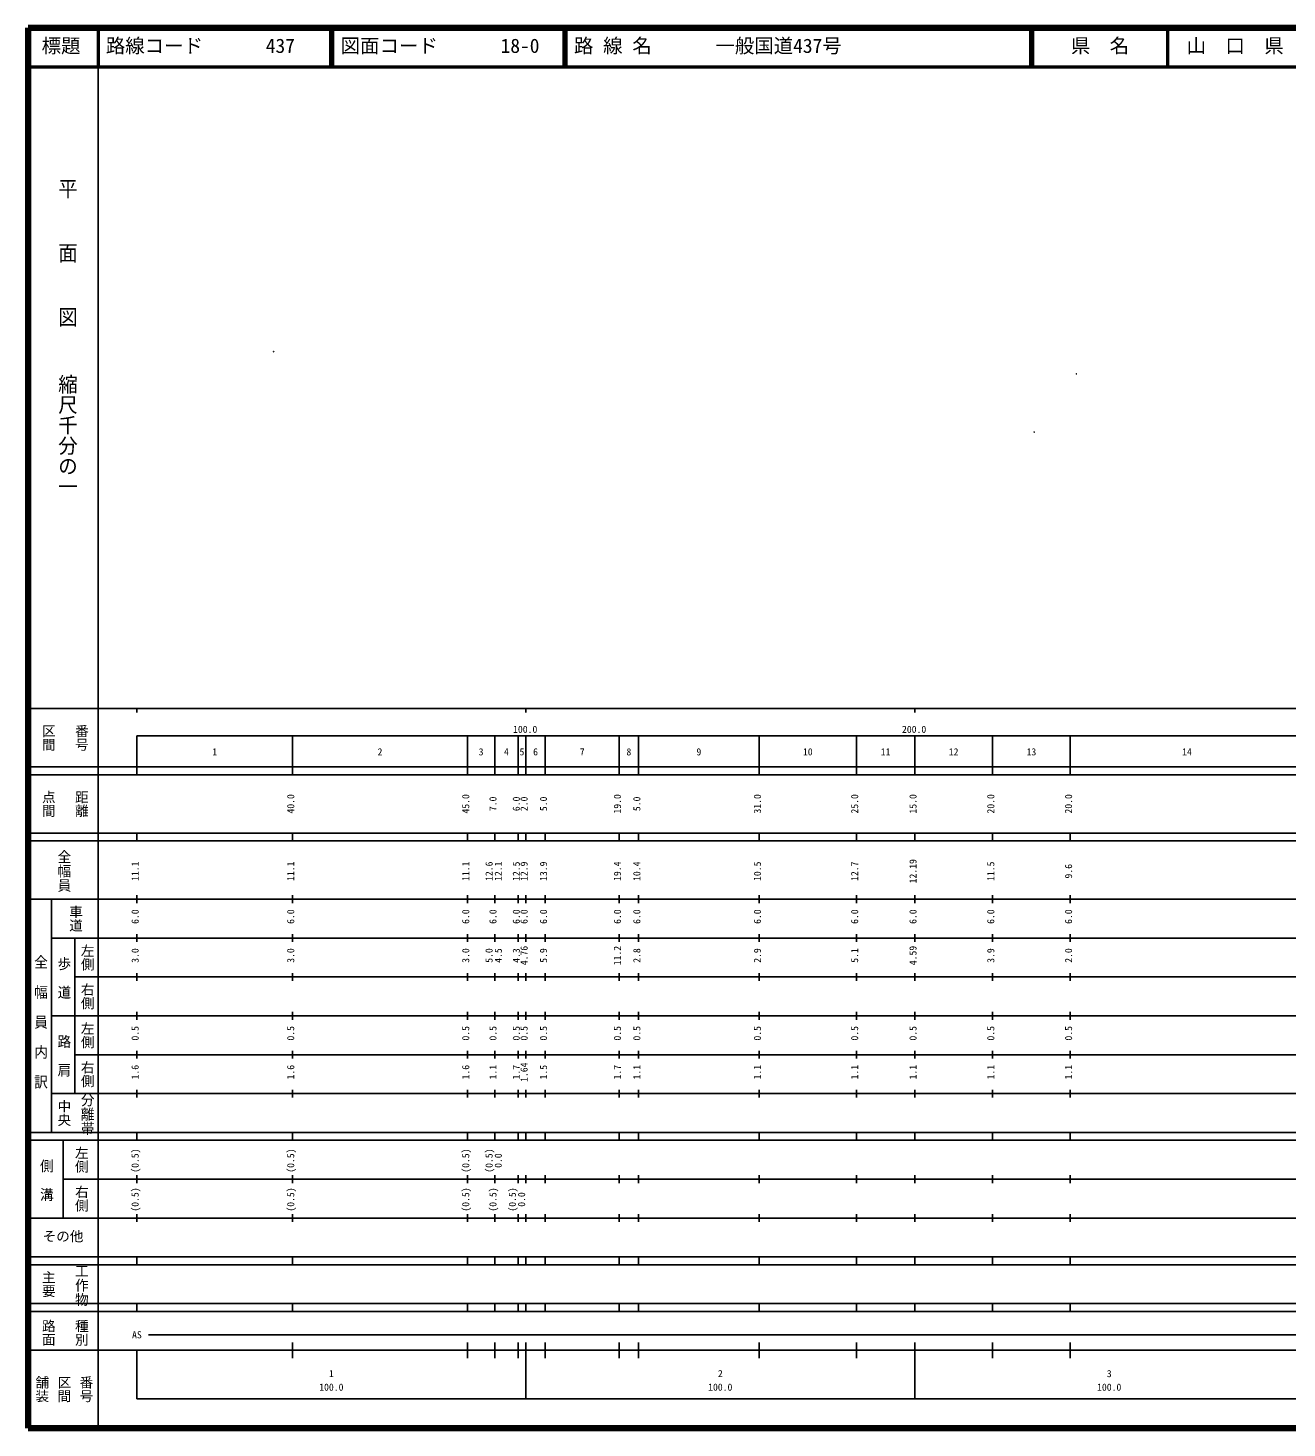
# Model space of a CAD drawing. Units: millimetres on the paper, with parts at other scales. Extents: x 40 to 680, y 20 to 380.
# Drawn here: x 40 to 363.7, y 20 to 380 of the extents above; entities that cross this region are included whole.
import ezdxf
from ezdxf.enums import TextEntityAlignment as Align

# ---------------------------------------------------------------- set-up
doc = ezdxf.new("R2010")
doc.units = ezdxf.units.MM
for name, color, linetype, lineweight in [('M-OTRS', 6, 'Continuous', 25), ('M-TTL', 2, 'Continuous', 140), ('M-TTL-BAND', 7, 'Continuous', 25), ('M-TTL-LINE', 7, 'Continuous', 50)]:
    doc.layers.add(name, color=color, linetype=linetype, lineweight=lineweight)
doc.layers.add('M-TTL-TXT', color=7, linetype='Continuous')
doc.styles.add('@ＭＳ ゴシック', font='')
doc.styles.add('@ＭＳ 明朝', font='')
doc.styles.add('ＭＳ ゴシック', font='')
doc.styles.get('@ＭＳ ゴシック').set_extended_font_data('@MS Gothic')
doc.styles.get('@ＭＳ 明朝').set_extended_font_data('@MS Mincho')
doc.styles.get('ＭＳ ゴシック').set_extended_font_data('MS Gothic')

msp = doc.modelspace()

# ---------------------------------------------------------------- linework, layer by layer
at = {"layer": 'M-OTRS'}
for centre, radius in [((103.161, 296.766), 0.0313), ((103.161, 296.766), 0.025), ((103.161, 296.766), 0.0188), ((103.161, 296.766), 0.0125), ((103.161, 296.766), 0.0063), ((309.564, 291.076), 0.0313), ((309.564, 291.076), 0.025), ((309.564, 291.076), 0.0188), ((309.564, 291.076), 0.0125), ((309.564, 291.076), 0.0063), ((298.718, 276.107), 0.0313), ((298.718, 276.107), 0.025), ((298.718, 276.107), 0.0188), ((298.718, 276.107), 0.0125), ((298.718, 276.107), 0.0063)]:
    msp.add_circle(centre, radius, dxfattribs=at)
at = {"layer": 'M-TTL'}
for p, q in [((40, 380), (40, 20)), ((680, 380), (40, 380)), ((40, 20), (680, 20))]:
    msp.add_line(p, q, dxfattribs=at)
at = {"layer": 'M-TTL-BAND'}
for p, q in [((58, 370), (58, 20)), ((40, 205), (579, 205)), ((68, 205), (68, 204)), ((168, 205), (168, 204)), ((268, 205), (268, 204)), ((68, 198), (579, 198)), ((68, 198), (68, 188)), ((108, 188), (108, 198)), ((153, 188), (153, 198)), ((160, 188), (160, 198)), ((166, 188), (166, 198)), ((168, 188), (168, 198)), ((173, 188), (173, 198)), ((192, 188), (192, 198)), ((197, 188), (197, 198)), ((228, 188), (228, 198)), ((253, 188), (253, 198)), ((268, 188), (268, 198)), ((288, 188), (288, 198)), ((308, 188), (308, 198)), ((40, 190), (579, 190)), ((40, 188), (579, 188)), ((40, 173), (579, 173)), ((68, 171), (68, 173)), ((108, 171), (108, 173)), ((153, 171), (153, 173)), ((160, 171), (160, 173)), ((166, 171), (166, 173)), ((168, 171), (168, 173)), ((173, 171), (173, 173)), ((192, 171), (192, 173)), ((197, 171), (197, 173)), ((228, 171), (228, 173)), ((253, 171), (253, 173)), ((268, 171), (268, 173)), ((288, 171), (288, 173)), ((308, 171), (308, 173)), ((40, 171), (579, 171)), ((40, 156), (579, 156)), ((46, 96), (46, 156)), ((68, 155), (68, 157)), ((108, 155), (108, 157)), ((153, 155), (153, 157)), ((160, 155), (160, 157)), ((166, 155), (166, 157)), ((168, 155), (168, 157)), ((173, 155), (173, 157)), ((192, 155), (192, 157)), ((197, 155), (197, 157)), ((228, 155), (228, 157)), ((253, 155), (253, 157)), ((268, 155), (268, 157)), ((288, 155), (288, 157)), ((308, 155), (308, 157)), ((46, 146), (579, 146)), ((52, 146), (52, 106)), ((68, 145), (68, 147)), ((108, 145), (108, 147)), ((153, 145), (153, 147)), ((160, 145), (160, 147)), ((166, 145), (166, 147)), ((168, 145), (168, 147)), ((173, 145), (173, 147)), ((192, 145), (192, 147)), ((197, 145), (197, 147)), ((228, 145), (228, 147)), ((253, 145), (253, 147)), ((268, 145), (268, 147)), ((288, 145), (288, 147)), ((308, 145), (308, 147)), ((68, 135), (68, 137)), ((108, 135), (108, 137)), ((153, 135), (153, 137)), ((160, 135), (160, 137)), ((166, 135), (166, 137)), ((168, 135), (168, 137)), ((173, 135), (173, 137)), ((192, 135), (192, 137)), ((197, 135), (197, 137)), ((228, 135), (228, 137)), ((253, 135), (253, 137)), ((268, 135), (268, 137)), ((288, 135), (288, 137)), ((308, 135), (308, 137)), ((52, 136), (579, 136)), ((46, 126), (579, 126)), ((68, 125), (68, 127)), ((108, 125), (108, 127)), ((153, 125), (153, 127)), ((160, 125), (160, 127)), ((166, 125), (166, 127)), ((168, 125), (168, 127)), ((173, 125), (173, 127)), ((192, 125), (192, 127)), ((197, 125), (197, 127)), ((228, 125), (228, 127)), ((253, 125), (253, 127)), ((268, 125), (268, 127)), ((288, 125), (288, 127)), ((308, 125), (308, 127)), ((52, 116), (579, 116)), ((68, 115), (68, 117)), ((108, 115), (108, 117)), ((153, 115), (153, 117)), ((160, 115), (160, 117)), ((166, 115), (166, 117)), ((168, 115), (168, 117)), ((173, 115), (173, 117)), ((192, 115), (192, 117)), ((197, 115), (197, 117)), ((228, 115), (228, 117)), ((253, 115), (253, 117)), ((268, 115), (268, 117)), ((288, 115), (288, 117)), ((308, 115), (308, 117)), ((46, 106), (579, 106)), ((68, 105), (68, 107)), ((108, 105), (108, 107)), ((153, 105), (153, 107)), ((160, 105), (160, 107)), ((166, 105), (166, 107)), ((168, 105), (168, 107)), ((173, 105), (173, 107)), ((192, 105), (192, 107)), ((197, 105), (197, 107)), ((228, 105), (228, 107)), ((253, 105), (253, 107)), ((268, 105), (268, 107)), ((288, 105), (288, 107)), ((308, 105), (308, 107)), ((40, 96), (579, 96)), ((40, 94), (579, 94)), ((49, 94), (49, 74)), ((68, 94), (68, 96)), ((108, 94), (108, 96)), ((153, 94), (153, 96)), ((160, 94), (160, 96)), ((166, 94), (166, 96)), ((168, 94), (168, 96)), ((173, 94), (173, 96)), ((192, 94), (192, 96)), ((197, 94), (197, 96)), ((228, 94), (228, 96)), ((253, 94), (253, 96)), ((268, 94), (268, 96)), ((288, 94), (288, 96)), ((308, 94), (308, 96)), ((49, 84), (579, 84)), ((68, 83), (68, 85)), ((108, 83), (108, 85)), ((153, 83), (153, 85)), ((160, 83), (160, 85)), ((166, 83), (166, 85)), ((168, 83), (168, 85)), ((173, 83), (173, 85)), ((192, 83), (192, 85)), ((197, 83), (197, 85)), ((228, 83), (228, 85)), ((253, 83), (253, 85)), ((268, 83), (268, 85)), ((288, 83), (288, 85)), ((308, 83), (308, 85)), ((40, 74), (579, 74)), ((68, 73), (68, 75)), ((108, 73), (108, 75)), ((153, 73), (153, 75)), ((160, 73), (160, 75)), ((166, 73), (166, 75)), ((168, 73), (168, 75)), ((173, 73), (173, 75)), ((192, 73), (192, 75)), ((197, 73), (197, 75)), ((228, 73), (228, 75)), ((253, 73), (253, 75)), ((268, 73), (268, 75)), ((288, 73), (288, 75)), ((308, 73), (308, 75)), ((40, 64), (579, 64)), ((40, 62), (579, 62)), ((68, 62), (68, 64)), ((108, 62), (108, 64)), ((153, 62), (153, 64)), ((160, 62), (160, 64)), ((166, 62), (166, 64)), ((168, 62), (168, 64)), ((173, 62), (173, 64)), ((192, 62), (192, 64)), ((197, 62), (197, 64)), ((228, 62), (228, 64)), ((253, 62), (253, 64)), ((268, 62), (268, 64)), ((288, 62), (288, 64)), ((308, 62), (308, 64)), ((40, 52), (579, 52)), ((68, 50), (68, 52)), ((108, 50), (108, 52)), ((153, 50), (153, 52)), ((160, 50), (160, 52)), ((166, 50), (166, 52)), ((168, 50), (168, 52)), ((173, 50), (173, 52)), ((192, 50), (192, 52)), ((197, 50), (197, 52)), ((228, 50), (228, 52)), ((253, 50), (253, 52)), ((268, 50), (268, 52)), ((288, 50), (288, 52)), ((308, 50), (308, 52)), ((40, 50), (579, 50)), ((71, 44), (523, 44)), ((40, 40), (579, 40)), ((68, 40), (68, 27.5)), ((108, 38), (108, 42)), ((153, 38), (153, 42)), ((160, 38), (160, 42)), ((166, 38), (166, 42)), ((168, 27.5), (168, 42)), ((173, 38), (173, 42)), ((192, 38), (192, 42)), ((197, 38), (197, 42)), ((228, 38), (228, 42)), ((253, 38), (253, 42)), ((268, 27.5), (268, 42)), ((288, 38), (288, 42)), ((308, 38), (308, 42)), ((68, 27.5), (579, 27.5))]:
    msp.add_line(p, q, dxfattribs=at)
at = {"layer": 'M-TTL-LINE'}
for p, q in [((58, 380), (58, 370)), ((117.75, 380), (117.75, 370)), ((118.25, 380), (118.25, 370)), ((177.75, 380), (177.75, 370)), ((178.25, 380), (178.25, 370)), ((297.75, 380), (297.75, 370)), ((298.25, 380), (298.25, 370)), ((333, 380), (333, 370)), ((40, 370), (680, 370))]:
    msp.add_line(p, q, dxfattribs=at)

# ---------------------------------------------------------------- texts
at = {"layer": 'M-TTL-BAND', "style": '@ＭＳ ゴシック'}
for s, height, width, p in [('平\u3000\u3000面\u3000\u3000図', 3.666, 1.1, (47.277, 341.475)), ('縮尺千分の一', 3.666, 1.05, (47.277, 291.03)), ('全幅員', 2.566, 1.05, (47.25, 168.75)), ('全\u3000幅\u3000員\u3000内\u3000訳', 2.566, 1.1, (41.25, 141.75)), ('歩\u3000道', 2.566, 1.05, (47.25, 141.25)), ('路\u3000肩', 2.566, 1.05, (47.25, 121.25)), ('分離帯', 2.566, 1.05, (53.25, 106.25)), ('側\u3000溝', 2.566, 1.05, (42.75, 89.25)), ('工作物', 2.566, 1.05, (51.75, 62.25))]:
    msp.add_text(s, height=height, rotation=270, dxfattribs=dict(at, width=width)).set_placement(p, align=Align.BOTTOM_LEFT)
at = {"layer": 'M-TTL-BAND'}
for s, height, rotation, style, p in [('区間', 2.566, 270, '@ＭＳ ゴシック', (43.25, 201)), ('番号', 2.566, 270, '@ＭＳ ゴシック', (51.75, 201)), ('点間', 2.566, 270, '@ＭＳ ゴシック', (43.25, 184)), ('距離', 2.566, 270, '@ＭＳ ゴシック', (51.75, 184)), ('40.0', 1.833, 90, 'ＭＳ ゴシック', (109, 178)), ('45.0', 1.833, 90, 'ＭＳ ゴシック', (154, 178)), ('7.0', 1.833, 90, 'ＭＳ ゴシック', (161, 178.625)), ('6.0', 1.833, 90, 'ＭＳ ゴシック', (167, 178.625)), ('2.0', 1.833, 90, 'ＭＳ ゴシック', (169, 178.625)), ('5.0', 1.833, 90, 'ＭＳ ゴシック', (174, 178.625)), ('19.0', 1.833, 90, 'ＭＳ ゴシック', (193, 178)), ('5.0', 1.833, 90, 'ＭＳ ゴシック', (198, 178.625)), ('31.0', 1.833, 90, 'ＭＳ ゴシック', (229, 178)), ('25.0', 1.833, 90, 'ＭＳ ゴシック', (254, 178)), ('15.0', 1.833, 90, 'ＭＳ ゴシック', (269, 178)), ('20.0', 1.833, 90, 'ＭＳ ゴシック', (289, 178)), ('20.0', 1.833, 90, 'ＭＳ ゴシック', (309, 178)), ('12.19', 1.833, 90, 'ＭＳ ゴシック', (269, 160.049)), ('11.1', 1.833, 90, 'ＭＳ ゴシック', (69, 160.674)), ('11.1', 1.833, 90, 'ＭＳ ゴシック', (109, 160.674)), ('11.1', 1.833, 90, 'ＭＳ ゴシック', (154, 160.674)), ('12.6', 1.833, 90, 'ＭＳ ゴシック', (160, 160.674)), ('12.1', 1.833, 90, 'ＭＳ ゴシック', (162.37, 160.674)), ('12.5', 1.833, 90, 'ＭＳ ゴシック', (167, 160.674)), ('12.9', 1.833, 90, 'ＭＳ ゴシック', (169, 160.674)), ('13.9', 1.833, 90, 'ＭＳ ゴシック', (174, 160.674)), ('19.4', 1.833, 90, 'ＭＳ ゴシック', (193, 160.674)), ('10.4', 1.833, 90, 'ＭＳ ゴシック', (198, 160.674)), ('10.5', 1.833, 90, 'ＭＳ ゴシック', (229, 160.674)), ('12.7', 1.833, 90, 'ＭＳ ゴシック', (254, 160.674)), ('11.5', 1.833, 90, 'ＭＳ ゴシック', (289, 160.674)), ('9.6', 1.833, 90, 'ＭＳ ゴシック', (309, 161.299)), ('車道', 2.566, 270, '@ＭＳ ゴシック', (50.25, 154.5)), ('6.0', 1.833, 90, 'ＭＳ ゴシック', (69, 149.625)), ('6.0', 1.833, 90, 'ＭＳ ゴシック', (109, 149.625)), ('6.0', 1.833, 90, 'ＭＳ ゴシック', (154, 149.625)), ('6.0', 1.833, 90, 'ＭＳ ゴシック', (161, 149.625)), ('6.0', 1.833, 90, 'ＭＳ ゴシック', (167, 149.625)), ('6.0', 1.833, 90, 'ＭＳ ゴシック', (169, 149.625)), ('6.0', 1.833, 90, 'ＭＳ ゴシック', (174, 149.625)), ('6.0', 1.833, 90, 'ＭＳ ゴシック', (193, 149.625)), ('6.0', 1.833, 90, 'ＭＳ ゴシック', (198, 149.625)), ('6.0', 1.833, 90, 'ＭＳ ゴシック', (229, 149.625)), ('6.0', 1.833, 90, 'ＭＳ ゴシック', (254, 149.625)), ('6.0', 1.833, 90, 'ＭＳ ゴシック', (269, 149.625)), ('6.0', 1.833, 90, 'ＭＳ ゴシック', (289, 149.625)), ('6.0', 1.833, 90, 'ＭＳ ゴシック', (309, 149.625)), ('左側', 2.566, 270, '@ＭＳ ゴシック', (53.25, 144.5)), ('3.0', 1.833, 90, 'ＭＳ ゴシック', (69, 139.625)), ('3.0', 1.833, 90, 'ＭＳ ゴシック', (109, 139.625)), ('3.0', 1.833, 90, 'ＭＳ ゴシック', (154, 139.625)), ('5.0', 1.833, 90, 'ＭＳ ゴシック', (160, 139.625)), ('4.5', 1.833, 90, 'ＭＳ ゴシック', (162.37, 139.625)), ('4.3', 1.833, 90, 'ＭＳ ゴシック', (167, 139.625)), ('4.76', 1.833, 90, 'ＭＳ ゴシック', (169, 139)), ('5.9', 1.833, 90, 'ＭＳ ゴシック', (174, 139.625)), ('11.2', 1.833, 90, 'ＭＳ ゴシック', (193, 139)), ('2.8', 1.833, 90, 'ＭＳ ゴシック', (198, 139.625)), ('2.9', 1.833, 90, 'ＭＳ ゴシック', (229, 139.625)), ('5.1', 1.833, 90, 'ＭＳ ゴシック', (254, 139.625)), ('4.59', 1.833, 90, 'ＭＳ ゴシック', (269, 139)), ('3.9', 1.833, 90, 'ＭＳ ゴシック', (289, 139.625)), ('2.0', 1.833, 90, 'ＭＳ ゴシック', (309, 139.625)), ('右側', 2.566, 270, '@ＭＳ ゴシック', (53.25, 134.5)), ('左側', 2.566, 270, '@ＭＳ 明朝', (53.25, 124.5)), ('0.5', 1.833, 90, 'ＭＳ ゴシック', (69, 119.625)), ('0.5', 1.833, 90, 'ＭＳ ゴシック', (109, 119.625)), ('0.5', 1.833, 90, 'ＭＳ ゴシック', (154, 119.625)), ('0.5', 1.833, 90, 'ＭＳ ゴシック', (161, 119.625)), ('0.5', 1.833, 90, 'ＭＳ ゴシック', (167, 119.625)), ('0.5', 1.833, 90, 'ＭＳ ゴシック', (169, 119.625)), ('0.5', 1.833, 90, 'ＭＳ ゴシック', (174, 119.625)), ('0.5', 1.833, 90, 'ＭＳ ゴシック', (193, 119.625)), ('0.5', 1.833, 90, 'ＭＳ ゴシック', (198, 119.625)), ('0.5', 1.833, 90, 'ＭＳ ゴシック', (229, 119.625)), ('0.5', 1.833, 90, 'ＭＳ ゴシック', (254, 119.625)), ('0.5', 1.833, 90, 'ＭＳ ゴシック', (269, 119.625)), ('0.5', 1.833, 90, 'ＭＳ ゴシック', (289, 119.625)), ('0.5', 1.833, 90, 'ＭＳ ゴシック', (309, 119.625)), ('右側', 2.566, 270, '@ＭＳ ゴシック', (53.25, 114.5)), ('1.6', 1.833, 90, 'ＭＳ ゴシック', (69, 109.625)), ('1.6', 1.833, 90, 'ＭＳ ゴシック', (109, 109.625)), ('1.6', 1.833, 90, 'ＭＳ ゴシック', (154, 109.625)), ('1.1', 1.833, 90, 'ＭＳ ゴシック', (161, 109.625)), ('1.7', 1.833, 90, 'ＭＳ ゴシック', (167, 109.625)), ('1.64', 1.833, 90, 'ＭＳ ゴシック', (169, 109)), ('1.5', 1.833, 90, 'ＭＳ ゴシック', (174, 109.625)), ('1.7', 1.833, 90, 'ＭＳ ゴシック', (193, 109.625)), ('1.1', 1.833, 90, 'ＭＳ ゴシック', (198, 109.625)), ('1.1', 1.833, 90, 'ＭＳ ゴシック', (229, 109.625)), ('1.1', 1.833, 90, 'ＭＳ ゴシック', (254, 109.625)), ('1.1', 1.833, 90, 'ＭＳ ゴシック', (269, 109.625)), ('1.1', 1.833, 90, 'ＭＳ ゴシック', (289, 109.625)), ('1.1', 1.833, 90, 'ＭＳ ゴシック', (309, 109.625)), ('中央', 2.566, 270, '@ＭＳ ゴシック', (47.25, 104.5)), ('左側', 2.566, 270, '@ＭＳ ゴシック', (51.75, 92.5)), ('(0.5)', 1.833, 90, 'ＭＳ ゴシック', (69, 85.639)), ('(0.5)', 1.833, 90, 'ＭＳ ゴシック', (109, 85.639)), ('(0.5)', 1.833, 90, 'ＭＳ ゴシック', (154, 85.639)), ('(0.5)', 1.833, 90, 'ＭＳ ゴシック', (160, 85.639)), ('0.0', 1.833, 90, 'ＭＳ ゴシック', (162.37, 86.889)), ('右側', 2.566, 270, '@ＭＳ ゴシック', (51.75, 82.5)), ('(0.5)', 1.833, 90, 'ＭＳ ゴシック', (69, 75.639)), ('(0.5)', 1.833, 90, 'ＭＳ ゴシック', (109, 75.639)), ('(0.5)', 1.833, 90, 'ＭＳ ゴシック', (154, 75.639)), ('(0.5)', 1.833, 90, 'ＭＳ ゴシック', (161, 75.639)), ('(0.5)', 1.833, 90, 'ＭＳ ゴシック', (166, 75.639)), ('0.0', 1.833, 90, 'ＭＳ ゴシック', (168.37, 76.889)), ('主要', 2.566, 270, '@ＭＳ ゴシック', (43.25, 60.5)), ('路面', 2.566, 270, '@ＭＳ ゴシック', (43.25, 48)), ('種別', 2.566, 270, '@ＭＳ ゴシック', (51.75, 48)), ('舗装', 2.566, 270, '@ＭＳ ゴシック', (41.583, 33.5)), ('区間', 2.566, 270, '@ＭＳ ゴシック', (47.25, 33.5)), ('番号', 2.566, 270, '@ＭＳ ゴシック', (52.917, 33.5))]:
    msp.add_text(s, height=height, rotation=rotation, dxfattribs=dict(at, style=style)).set_placement(p, align=Align.BOTTOM_LEFT)
at = {"layer": 'M-TTL-BAND', "style": 'ＭＳ ゴシック'}
for s, height, p in [('100.0', 1.833, (164.719, 198.195)), ('200.0', 1.833, (264.719, 198.195)), ('1', 1.833, (87.375, 192.405)), ('2', 1.833, (129.875, 192.405)), ('3', 1.833, (155.875, 192.405)), ('4', 1.833, (162.375, 192.405)), ('5', 1.833, (166.375, 192.405)), ('6', 1.833, (169.875, 192.405)), ('7', 1.833, (181.875, 192.405)), ('8', 1.833, (193.875, 192.405)), ('9', 1.833, (211.875, 192.405)), ('10', 1.833, (239.25, 192.405)), ('11', 1.833, (259.25, 192.405)), ('12', 1.833, (276.75, 192.405)), ('13', 1.833, (296.75, 192.405)), ('14', 1.833, (336.75, 192.405)), ('その他', 2.566, (43.75, 67.25)), ('AS', 1.833, (66.75, 42.5)), ('1', 1.833, (117.375, 32.523)), ('2', 1.833, (217.375, 32.523)), ('3', 1.833, (317.375, 32.523)), ('100.0', 1.833, (114.875, 29.033)), ('100.0', 1.833, (214.875, 29.033)), ('100.0', 1.833, (314.875, 29.033))]:
    msp.add_text(s, height=height, dxfattribs=at).set_placement(p, align=Align.BOTTOM_LEFT)
at = {"layer": 'M-TTL-TXT', "style": 'ＭＳ ゴシック'}
for s, p in [('標題', (43.5, 372.5)), ('路線コード', (60, 372.5)), ('437', (101.142, 372.5)), ('図面コード', (120.38, 372.5)), ('18-0', (161.521, 372.5)), ('路 線 名', (180.38, 372.5)), ('一般国道437号', (216.734, 372.5)), ('県\u3000名', (308.125, 372.5)), ('山\u3000口\u3000県', (337.875, 372.5))]:
    msp.add_text(s, height=3.666, dxfattribs=at).set_placement(p, align=Align.BOTTOM_LEFT)

doc.saveas('drawing.dxf')
